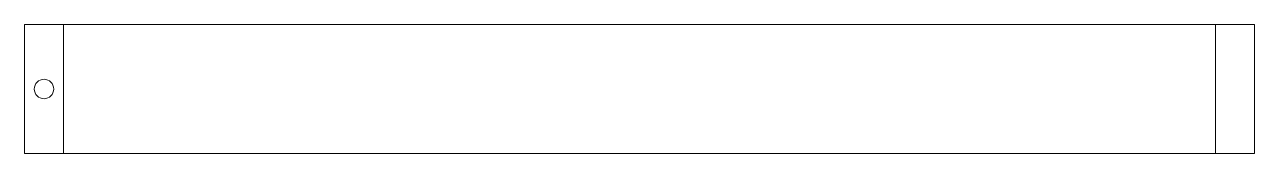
# Model space of a CAD drawing. Header units: millimetres. Extents: x -95 to 95, y -10 to 10.
import ezdxf

# ---------------------------------------------------------------- set-up
doc = ezdxf.new("R2010")
doc.units = ezdxf.units.MM

msp = doc.modelspace()

# ---------------------------------------------------------------- linework, layer by layer
at = {"color": 7, "linetype": 'Continuous', "lineweight": 15}
for p, q in [((95, 10), (-95, 10)), ((-95, 10), (-95, -10)), ((-89, -10), (-89, 10)), ((89, 10), (89, -10)), ((95, -10), (95, 10)), ((-95, -10), (95, -10))]:
    msp.add_line(p, q, dxfattribs=at)
msp.add_circle((-92, 0), 1.5, dxfattribs=at)

doc.saveas('drawing.dxf')
